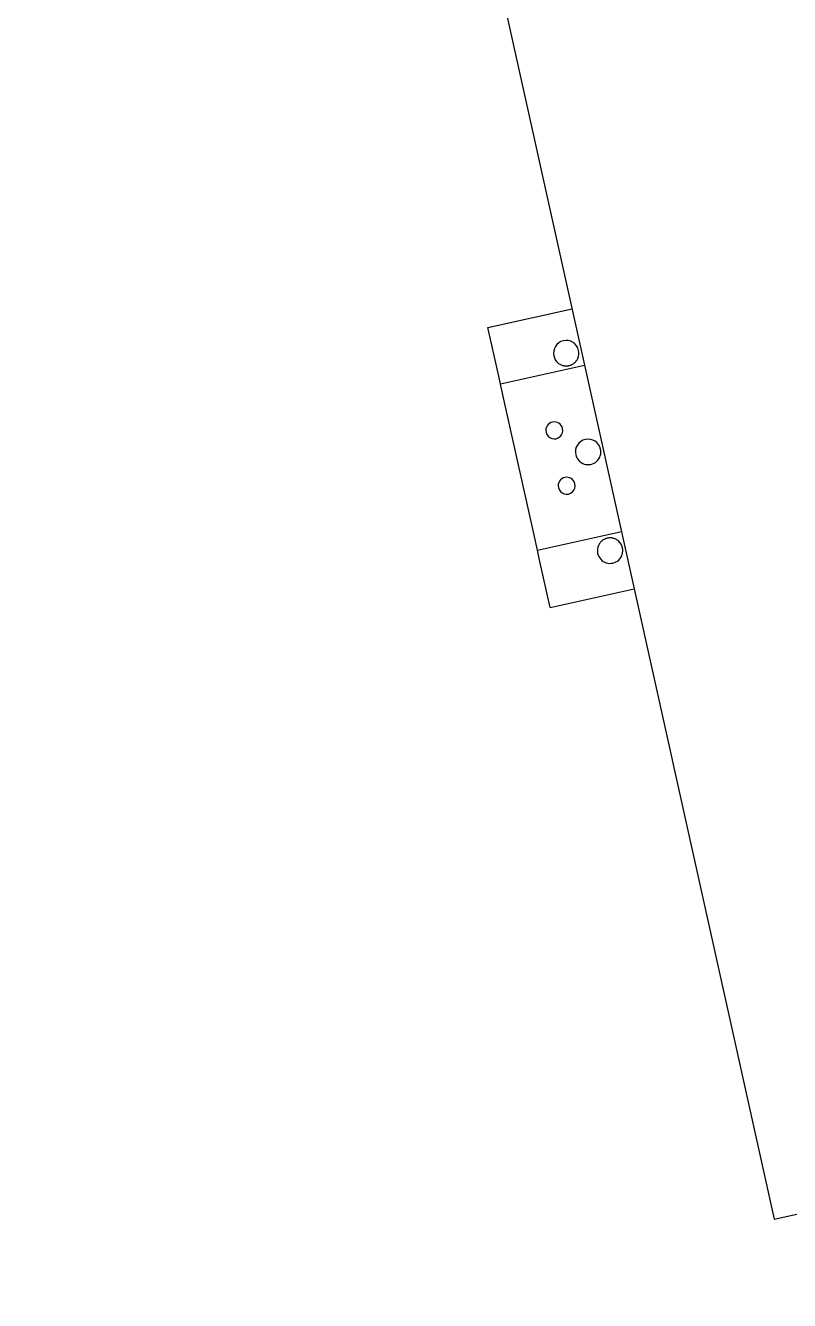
# Model space of a CAD drawing. Header units: millimetres. Extents: x -1534340 to 1713810, y -1348191 to 1114081.
# Drawn here: x 1305069 to 1305608, y -651365 to -650464 of the extents above; entities that cross this region are included whole.
import ezdxf

# ---------------------------------------------------------------- set-up
doc = ezdxf.new("R2010")
doc.units = ezdxf.units.MM
doc.header["$LTSCALE"] = 100
for name, color, linetype in [('ccu12-Manh', 8, 'Continuous'), ('KT-Kich thuoc', 9, 'Continuous'), ('SPE-MEP-Electric', 46, 'Continuous'), ('Xref_ST_MBDV Cot vach 30.7.2022$0$Xref_ST_MBDV Cot vach 30.7.2022|Xref_ST_MBDV Cot vach 30.7.2022|Xref_ST_MBDV Cot vach 30.7.2022|Xref_ST_MBDV Cot vach 30.7.2022|A-WALL-PATT', 251, 'Continuous')]:
    doc.layers.add(name, color=color, linetype=linetype)

# ---------------------------------------------------------------- blocks, each defined once
blk = doc.blocks.new('Xref_ST_MBDV Cot vach 30.7.2022$0$Tuong Vay01-flat-1')
at = {"layer": 'Xref_ST_MBDV Cot vach 30.7.2022$0$Xref_ST_MBDV Cot vach 30.7.2022|Xref_ST_MBDV Cot vach 30.7.2022|Xref_ST_MBDV Cot vach 30.7.2022|Xref_ST_MBDV Cot vach 30.7.2022|A-WALL-PATT'}
h = blk.add_hatch(dxfattribs=at)
h.set_pattern_fill('ACET-2D-VATLIEU04', color=256, scale=50, pattern_type=2)
h.set_pattern_definition([(50, (-11139561.84, -1407213.45), (-225.902474, 189.5546825), [37.5, -412.5]), (355, (-11139561.84, -1407213.45), (32.127212, 367.215716), [30, -330]), (100.4514, (-11139531.95, -1407216.06), (-341.231527, -62.944187), [31.870095, -350.571056]), (46.1842, (-11139561.84, -1407113.45), (-319.180497, 306.252097), [56.25, -618.75]), (96.6356, (-11139517.37, -1407120.34), (-516.995922, -60.144022), [47.805144, -525.8565]), (351.1842, (-11139561.84, -1407113.45), (84.740774, 546.39543), [45, -495]), (21, (-11139511.84, -1407138.45), (-105.680822, 275.3079534), [37.5, -412.5]), (326, (-11139511.84, -1407138.45), (206.128805, 305.59852), [30, -330]), (71.4514, (-11139486.97, -1407155.22), (-328.963765, 110.380101), [31.870095, -350.571056]), (37.5, (-11139561.84, -1407213.45), (-78.1345294, 101.8269012), [0, -326, 0, -335, 0, -331.25]), (7.5, (-11139561.84, -1407213.45), (-23.2793464, 176.824191), [0, -191, 0, -318.5, 0, -126.25]), (327.5, (-11139673.34, -1407213.45), (71.9444175, 112.9301145), [0, -125, 0, -390, 0, -517.5000003]), (317.5, (-11139723.34, -1407213.45), (158.0205496, 172.449169), [0, -162.5, 0, -259, 0, -367.5]), (45, (-11139561.84, -1407213.45), (-150.260191, 150.260191), []), (45, (-11139561.84, -1407152.2), (-150.260191, 150.260191), [])])
h.paths.add_polyline_path([(-82665.42, -118500.01), (-81837.42, -121132.03), (-80902.72, -123728.08), (-79862.88, -126283.84), (-78719.64, -128795.04), (-77474.9, -131257.52), (-76130.73, -133667.15), (-74689.38, -136019.95), (-73153.23, -138311.98), (-71524.86, -140539.43), (-69806.97, -142698.6), (-68002.42, -144785.88), (-66114.21, -146797.8), (-64145.5, -148731.01), (-62099.55, -150582.3), (-59979.78, -152348.57), (-57789.72, -154026.89), (-55533, -155614.47), (-53213.4, -157108.65), (-50834.77, -158506.95), (-48401.07, -159807.05), (-45916.36, -161006.78), (-43384.77, -162104.14), (-40810.51, -163097.3), (-38197.89, -163984.61), (-35551.23, -164764.6), (-32874.96, -165435.95), (-30173.53, -165997.57), (-27451.45, -166448.5), (-24701.85, -166789.32), (-4396.73, -168938.26), (36420.02, -167648.22), (41836.49, -160718.64), (12445.39, -24367.66), (8472.91, -9248.97), (-4718.71, -5521.4), (-10557.46, -9946.82), (-34021.19, -27848.25), (-39776.65, -32008.57), (-41248.86, -35293.77), (-45787.32, -38574.38), (-49368.49, -38942), (-57644.19, -44924.07), (-59844.65, -46601.45), (-61968.93, -48362.3), (-64019.6, -50208.35), (-65993.25, -52136.53), (-67886.59, -54143.62), (-69696.47, -56226.28), (-71419.87, -58381.05), (-73053.94, -60604.33), (-74595.93, -62892.43), (-76043.3, -65241.53), (-77393.62, -67647.73), (-78644.64, -70107.01), (-79794.3, -72615.29), (-80840.66, -75168.38), (-81782, -77762.03), (-82616.74, -80391.93), (-83343.48, -83053.69), (-83961.03, -85742.89), (-84468.35, -88455.04), (-84864.6, -91185.63), (-85149.11, -93930.12), (-85321.41, -96683.6), (-85381.3, -99529.51), (-85328.5, -102200.84), (-85163.21, -104955.39), (-84885.7, -107700.59), (-84496.43, -110432.19), (-83996.05, -113145.63), (-83385.37, -115836.4)], flags=16)
h.paths.add_polyline_path([(-83625.46, -118780.63), (-82785.21, -121451.59), (-81836.68, -124086.04), (-80781.46, -126679.6), (-79621.31, -129227.95), (-78358.15, -131726.85), (-76994.1, -134172.14), (-75531.43, -136559.73), (-73972.56, -138885.67), (-72320.1, -141146.07), (-70576.8, -143337.18), (-68745.55, -145455.33), (-66829.42, -147497.01), (-64831.58, -149458.82), (-62755.37, -151337.49), (-60604.25, -153129.89), (-58381.78, -154833.04), (-56091.69, -156444.1), (-53737.77, -157960.38), (-51323.96, -159379.37), (-48854.26, -160698.7), (-46332.79, -161916.18), (-43763.75, -163029.77), (-41151.42, -164037.62), (-38500.15, -164938.06), (-35814.34, -165729.58), (-33098.48, -166410.87), (-30357.09, -166980.79), (-27594.73, -167438.39), (-24815.99, -167782.83), (-4433.74, -169939.93), (36919.56, -168632.94), (42912.69, -160965.6), (13418.23, -24135.12), (9294.84, -8442.07), (-4925.94, -4423.69), (-11162.76, -9150.82), (-34617.48, -27045.38), (-40579.63, -31355.1), (-42051.84, -34640.3), (-46155.98, -37606.97), (-49737.15, -37974.59), (-58240.31, -44121.08), (-60467.12, -45818.54), (-62622.82, -47605.44), (-64703.82, -49478.79), (-66706.66, -51435.49), (-68628.01, -53472.27), (-70464.67, -55585.74), (-72213.56, -57772.38), (-73871.8, -60028.55), (-75436.6, -62350.49), (-76905.37, -64734.35), (-78275.67, -67176.14), (-79545.2, -69671.8), (-80711.86, -72217.17), (-81773.71, -74808.03), (-82728.97, -77440.05), (-83576.05, -80108.85), (-84313.55, -82809.98), (-84940.23, -85538.96), (-85455.06, -88291.23), (-85857.17, -91062.22), (-86145.89, -93847.3), (-86320.76, -96641.84), (-86381.51, -99528.87), (-86327.91, -102240.68), (-86160.19, -105035.66), (-85878.58, -107821.47), (-85483.55, -110593.48), (-84975.76, -113347.05), (-84356.06, -116077.62)])
blk = doc.blocks.new('A$C3D120D72')
for p, q in [((0.02, 2290), (-412.05, 2290)), ((0, 0), (0.02, 2290)), ((60.77, 1834.19), (0.01, 1834.19)), ((60.77, 1834.19), (60.77, 1798.79)), ((60.77, 1792.79), (0.01, 1792.79)), ((60.77, 1798.79), (60.77, 1792.79)), ((60.77, 1792.79), (60.77, 1780.79)), ((60.77, 1780.79), (60.77, 1684.79)), ((60.77, 1684.79), (60.77, 1672.79)), ((0.01, 1672.79), (60.77, 1672.79)), ((60.77, 1672.79), (60.77, 1666.79)), ((60.77, 1666.79), (60.77, 1631.79)), ((60.77, 1631.79), (0.01, 1631.79))]:
    blk.add_line(p, q)
for centre, radius, start, end in [((10.77, 1804.19), 9, 359.9996, 179.9996), ((10.77, 1804.19), 9, 179.9996, 216.88081), ((10.77, 1804.19), 9, 323.1184, 359.9996), ((30.77, 1752.79), 6, 359.9996, 179.9996), ((30.77, 1752.79), 6, 179.9996, 359.9996), ((10.77, 1732.79), 9, 359.9996, 179.9996), ((10.77, 1732.79), 9, 179.9996, 359.9996), ((30.77, 1712.79), 6, 359.9996, 179.9996), ((30.77, 1712.79), 6, 179.9996, 359.9996), ((10.77, 1661.39), 9, 143.1184, 179.9996), ((10.77, 1661.39), 9, 359.9996, 36.88081), ((10.77, 1661.39), 9, 179.9996, 359.9996)]:
    blk.add_arc(centre, radius, start, end)
for points in [[(3.58, 1798.79), (4.01, 1798.22), (4.97, 1797.2), (6.42, 1796.26), (7.69, 1795.71), (8.52, 1795.46), (9.2, 1795.33), (9.9, 1795.22), (10.78, 1795.17), (11.65, 1795.22), (12.35, 1795.33), (13.03, 1795.46), (13.86, 1795.71), (15.13, 1796.26), (16.58, 1797.21), (17.54, 1798.22), (17.97, 1798.79)], [(17.97, 1666.79), (17.54, 1667.35), (16.58, 1668.37), (15.13, 1669.32), (13.86, 1669.86), (13.03, 1670.11), (12.35, 1670.25), (11.65, 1670.35), (10.78, 1670.41), (9.9, 1670.35), (9.2, 1670.25), (8.52, 1670.11), (7.69, 1669.86), (6.42, 1669.32), (4.97, 1668.37), (4.01, 1667.35), (3.57, 1666.79)]]:
    blk.add_open_spline(points, degree=3, knots=[-1, -1, -1, -1, -0.875, -0.75, -0.6875, -0.625, -0.59375, -0.5625, -0.5, -0.4375, -0.40625, -0.375, -0.3125, -0.25, -0.125, 0, 0, 0, 0])
blk = doc.blocks.new('A$C0A963C12')
at = {"layer": 'SPE-MEP-Electric', "lineweight": 25, "rotation": 192.5267964189844}
blk.add_blockref('A$C3D120D72', (-4328.49, 45151.81), dxfattribs=at)
blk = doc.blocks.new('3123')
blk.add_blockref('Xref_ST_MBDV Cot vach 30.7.2022$0$Tuong Vay01-flat-1', (1285508.25, -552119.21))
at = {"layer": 'KT-Kich thuoc'}
blk.add_blockref('A$C0A963C12', (1309429.51, -694223.32), dxfattribs=at)

msp = doc.modelspace()

# ---------------------------------------------------------------- block references
at = {"layer": 'ccu12-Manh'}
msp.add_blockref('3123', (0, 0), dxfattribs=at)

doc.saveas('drawing.dxf')
